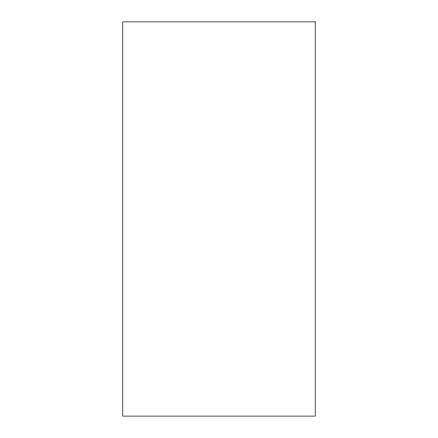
<?xml version="1.0" encoding="UTF-8"?>
<svg xmlns="http://www.w3.org/2000/svg" width="438" height="438" viewBox="0 0 438 438"><rect width="100%" height="100%" fill="white"/><g stroke="black" fill="none" stroke-linecap="round" stroke-linejoin="round"><path stroke-width="0.66" d="M315.201 21.9L122.799 21.9L122.799 416.1L315.201 416.1L315.201 21.9"/></g></svg>
